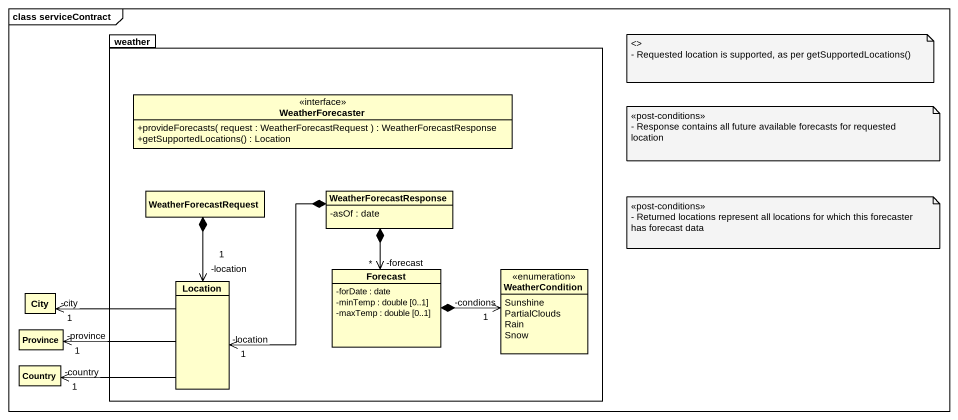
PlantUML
@startuml
mainframe class serviceContract
hide circle
hide empty members
skinparam classAttributeIconSize 0
package weather {
  interface WeatherForecaster {
    +provideForecasts( request : WeatherForecastRequest ) : WeatherForecastResponse
    +getSupportedLocations() : Location
  }
  class WeatherForecastRequest
  class WeatherForecastResponse {
    -asOf : date
  }
  class Forecast {
    -forDate : date
    -minTemp : double [0..1]
    -maxTemp : double [0..1]
  }
  enum WeatherCondition {
    Sunshine
    PartialClouds
    Rain
    Snow
  }
  class Location
}
class City
class Province
class Country
WeatherForecastRequest *--> "-location\n1" Location
WeatherForecastResponse *--> "-forecast\n*" Forecast
WeatherForecastResponse *--> "-location\n1" Location
Forecast *-right-> "-condions\n1" WeatherCondition
Location -left-> "-city\n1" City
Location -left-> "-province\n1" Province
Location -left-> "-country\n1" Country
note as N1
  <>
  - Requested location is supported, as per getSupportedLocations()
end note
note as N2
  <<post-conditions>>
  - Response contains all future available forecasts for requested location
end note
note as N3
  <<post-conditions>>
  - Returned locations represent all locations for which this forecaster has forecast data
end note
@enduml
